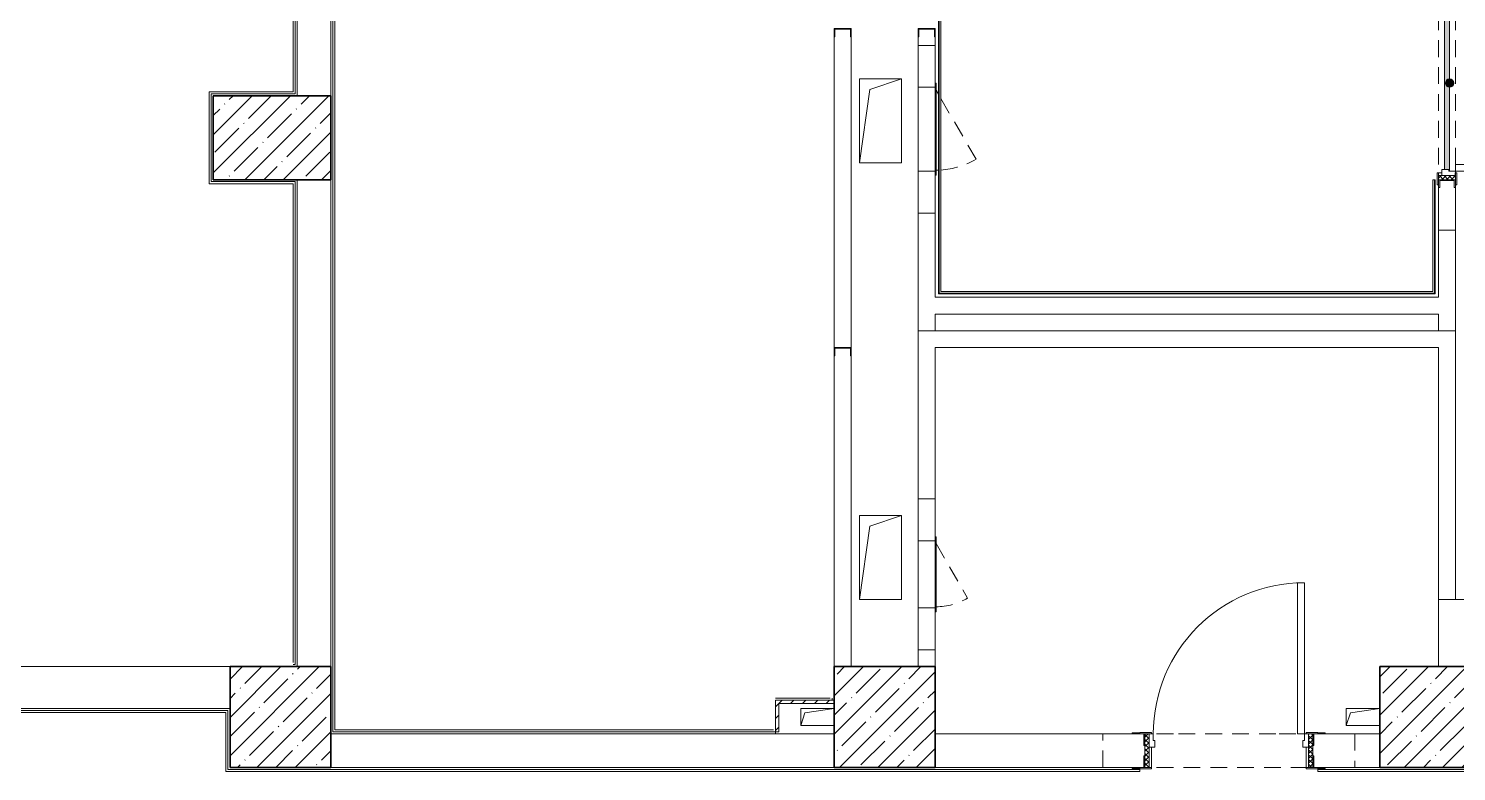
# Model space of a CAD drawing. Header units: millimetres. Extents: x 5993 to 95364, y 94667 to 143522.
# Drawn here: x 44315 to 45007, y 119565 to 119925 of the extents above; entities that cross this region are included whole.
import ezdxf

# ---------------------------------------------------------------- set-up
doc = ezdxf.new("R2010")
doc.units = ezdxf.units.MM
doc.linetypes.add('200_ШТРИХ_ш1п0_6_', pattern=[160, 100, -60])
for name, color, linetype, lineweight in [('0-2', 7, 'Continuous', 9), ('Двери', 7, 'Continuous', 9), ('Каркас_Импост', 7, 'Continuous', 13), ('Каркас_Импост-1', 7, 'Continuous', 9), ('Марки обобщенной модели', 7, 'Continuous', 9), ('Несущие колонны', 7, 'Continuous', 9), ('Несущие колонны-1', 7, 'Continuous', 35), ('Обобщенные модели', 7, 'Continuous', 9), ('Общие ребра', 7, 'Continuous', 9), ('Окна', 7, 'Continuous', 9), ('Открывание в плане-2', 7, '200_ШТРИХ_ш1п0_6_', 9), ('Открывание-1', 7, 'Continuous', 9), ('Панель', 7, 'Continuous', 13), ('Перекрытия', 7, 'Continuous', 9), ('Перемычка_Пунктирные линии-1', 7, '200_ШТРИХ_ш1п0_6_', 9), ('Стены', 7, 'Continuous', 9), ('Стены-1', 7, 'Continuous', 13)]:
    doc.layers.add(name, color=color, linetype=linetype, lineweight=lineweight)
doc.layers.add('Обобщенные модели-3', color=7, linetype='Continuous', lineweight=9, true_color=0xcf5e07)
doc.layers.add('Штриховка разреза-4', color=7, linetype='Continuous', lineweight=5, true_color=0x0080ff)

# ---------------------------------------------------------------- blocks, each defined once
blk = doc.blocks.new('BSC_Колонна _Прямоугольная - 500х700-28080545-АИ2_01_План напольных покрытий и плинтусов 1го этажа _Часть 1_')
at = {"layer": 'Несущие колонны'}
h = blk.add_hatch(dxfattribs=at)
h.set_pattern_fill('FP_9', color=256, style=0, pattern_type=2)
h.set_pattern_definition([(315, (-72750, 34400), (114.04925, 114.04925), []), (315, (-72750, 34285.95), (114.04925, 114.04925), [201.613, -40.323, 3.353, -36.97])])
h.paths.add_polyline_path([(-250, 350), (-250, -350), (250, -350), (250, 350)], flags=0)
at = {"layer": 'Несущие колонны-1'}
for p, q in [((250, 350), (-250, 350)), ((-250, 350), (-250, -350)), ((250, -350), (250, 350)), ((-250, -350), (250, -350))]:
    blk.add_line(p, q, dxfattribs=at)
blk = doc.blocks.new('BSC_Колонна _Прямоугольная - 600х600-V73-АИ2_01_План напольных покрытий и плинтусов 1го этажа _Часть 1_')
at = {"layer": 'Несущие колонны'}
h = blk.add_hatch(dxfattribs=at)
h.set_pattern_fill('FP_104', color=256, style=0, pattern_type=2)
h.set_pattern_definition([(45, (-38050, -69300), (-114.04925, 114.04925), []), (45, (-37935.95, -69300), (-114.04925, 114.04925), [201.613, -40.323, 3.353, -36.97])])
h.paths.add_polyline_path([(-300, -300), (300, -300), (300, 300), (-300, 300)], flags=0)
at = {"layer": 'Несущие колонны-1'}
for p, q in [((300, 300), (-300, 300)), ((-300, 300), (-300, -300)), ((300, -300), (300, 300)), ((-300, -300), (300, -300))]:
    blk.add_line(p, q, dxfattribs=at)
blk = doc.blocks.new('BSC_Колонна _Прямоугольная - 600х600-V87-АИ2_01_План напольных покрытий и плинтусов 1го этажа _Часть 1_')
at = {"layer": 'Несущие колонны'}
h = blk.add_hatch(dxfattribs=at)
h.set_pattern_fill('FP_119', color=256, style=0, pattern_type=2)
h.set_pattern_definition([(45, (-41300, -69300), (-114.04925, 114.04925), []), (45, (-41185.95, -69300), (-114.04925, 114.04925), [201.613, -40.323, 3.353, -36.97])])
h.paths.add_polyline_path([(-300, -300), (300, -300), (300, 300), (-300, 300), (-300, 142.3)], flags=0)
at = {"layer": 'Несущие колонны-1'}
for p, q in [((300, 300), (-300, 300)), ((-300, 300), (-300, -300)), ((300, -300), (300, 300)), ((-300, -300), (300, -300))]:
    blk.add_line(p, q, dxfattribs=at)
blk = doc.blocks.new('BSC_Колонна _Прямоугольная - 600х600-V102-АИ2_01_План напольных покрытий и плинтусов 1го этажа _Часть 1_')
at = {"layer": 'Несущие колонны'}
h = blk.add_hatch(dxfattribs=at)
h.set_pattern_fill('FP_135', color=256, style=0, pattern_type=2)
h.set_pattern_definition([(45, (-34450, -69300), (-114.04925, 114.04925), []), (45, (-34335.95, -69300), (-114.04925, 114.04925), [201.613, -40.323, 3.353, -36.97])])
h.paths.add_polyline_path([(-300, -300), (300, -300), (300, 300), (-300, 300)], flags=0)
at = {"layer": 'Несущие колонны-1'}
for p, q in [((100, 300), (-300, 300)), ((-300, 300), (-300, -300)), ((300, 300), (100, 300)), ((300, -300), (300, 300)), ((-300, -300), (300, -300))]:
    blk.add_line(p, q, dxfattribs=at)
blk = doc.blocks.new('Дверь_СКБ_1Ст_Внутренняя_ШЕР - СОШ_Д-5_Дв_1000x2100h_ПУИ-27948912-АИ2_01_План напольных покрытий и плинтусов 1го этажа _Часть 1_')
at = {"layer": 'Двери'}
h = blk.add_hatch(dxfattribs=at)
h.set_pattern_fill('FP_74', color=256, style=0, pattern_type=2)
h.set_pattern_definition([(135, (1801.41, 164.685), (-14.14214, -14.14214), []), (225, (1801.41, 164.685), (14.14214, -14.14214), [])])
h.paths.add_polyline_path([(512.5, -100), (512.5, 100), (487.5, 100), (487.5, -100)], flags=0)
at = {"layer": 'Каркас_Импост-1'}
h = blk.add_hatch(dxfattribs=at)
h.set_pattern_fill('FP_75', color=256, style=0, pattern_type=2)
h.set_pattern_definition([(45, (-321.384, 164.685), (-14.1421, 14.1421), []), (135, (-321.384, 164.685), (-14.1421, -14.1421), [])])
h.paths.add_polyline_path([(-462.5, -100), (-462.5, 100), (-487.5, 100), (-487.5, -100)], flags=0)
at = {"layer": 'Каркас_Импост'}
for p, q in [((-447.5, 108), (-517.5, 108)), ((-517.5, 108), (-517.5, 100)), ((-517.5, 100), (-447.5, 100)), ((-462.5, 100), (-487.5, 100)), ((-487.5, 100), (-487.5, -100)), ((-437.5, 100), (-462.5, 100)), ((-462.5, 100), (-462.5, 20)), ((-462.5, -100), (-462.5, 100)), ((-447.5, 100), (-462.5, 100)), ((-462.5, 100), (-462.5, 99)), ((-462.5, 99), (-447.5, 99)), ((-447.5, 100), (-447.5, 108)), ((-447.5, 99), (-447.5, 100)), ((-437.5, 60), (-437.5, 100)), ((462.5, 100), (462.5, 60)), ((487.5, 100), (462.5, 100)), ((542.5, 108), (472.5, 108)), ((472.5, 108), (472.5, 100)), ((487.5, 100), (472.5, 100)), ((472.5, 100), (472.5, 99)), ((472.5, 100), (542.5, 100)), ((472.5, 99), (487.5, 99)), ((487.5, 20), (487.5, 100)), ((512.5, 100), (487.5, 100)), ((487.5, 100), (487.5, -100)), ((487.5, 99), (487.5, 100)), ((512.5, -100), (512.5, 100)), ((542.5, 100), (542.5, 108)), ((-462.5, 20), (-427.5, 20)), ((-447.5, 20), (-462.5, 20)), ((-462.5, 20), (-462.5, -100)), ((-447.5, -100), (-447.5, 20)), ((-427.5, 60), (-437.5, 60)), ((-427.5, 20), (-427.5, 60)), ((462.5, 60), (452.5, 60)), ((452.5, 60), (452.5, 20)), ((452.5, 20), (487.5, 20)), ((487.5, 20), (472.5, 20)), ((472.5, 20), (472.5, -100)), ((487.5, -100), (487.5, 20)), ((-447.5, -100), (-517.5, -100)), ((-517.5, -100), (-517.5, -108)), ((-517.5, -108), (-447.5, -108)), ((-487.5, -100), (-462.5, -100)), ((-462.5, -100), (-447.5, -100)), ((-447.5, -108), (-447.5, -100)), ((472.5, -100), (487.5, -100)), ((542.5, -100), (472.5, -100)), ((472.5, -100), (472.5, -108)), ((472.5, -108), (542.5, -108)), ((487.5, -100), (512.5, -100)), ((542.5, -108), (542.5, -100))]:
    blk.add_line(p, q, dxfattribs=at)
at = {"layer": 'Открывание-1'}
blk.add_arc((462.5, 100), 900, 90, 180, dxfattribs=at)
at = {"layer": 'Панель'}
for p, q in [((462.5, 1000), (422.5, 1000)), ((422.5, 1000), (422.5, 100)), ((462.5, 100), (462.5, 1000)), ((422.5, 100), (462.5, 100))]:
    blk.add_line(p, q, dxfattribs=at)
blk = doc.blocks.new('Дверь_СКБ_1Ст_Внутренняя_ШЕР - СОШ_Д-11_1_Дв_1150x2100h_с_у МГН _спортблок_-35429500-АИ2_01_План напольных покрытий и плинтусов 1го этажа _Часть 1_')
at = {"layer": 'Двери'}
h = blk.add_hatch(dxfattribs=at)
h.set_pattern_fill('FP_60', color=256, style=0, pattern_type=2)
h.set_pattern_definition([(135, (1726.41, 114.685), (-14.14214, -14.14214), []), (225, (1726.41, 114.685), (14.14214, -14.14214), [])])
h.paths.add_polyline_path([(587.5, -50), (587.5, 50), (562.5, 50), (562.5, -50)], flags=0)
at = {"layer": 'Каркас_Импост-1'}
h = blk.add_hatch(dxfattribs=at)
h.set_pattern_fill('FP_61', color=256, style=0, pattern_type=2)
h.set_pattern_definition([(45, (-396.384, 114.685), (-14.1421, 14.1421), []), (135, (-396.384, 114.685), (-14.1421, -14.1421), [])])
h.paths.add_polyline_path([(-537.5, 47), (-537.5, 50), (-562.5, 50), (-562.5, -50), (-537.5, -50), (-537.5, 45.2)], flags=0)
at = {"layer": 'Каркас_Импост'}
for p, q in [((-522.5, 58), (-592.5, 58)), ((-592.5, 58), (-592.5, 50)), ((-537.5, 50), (-562.5, 50)), ((-562.5, 50), (-522.5, 50)), ((-512.5, 50), (-537.5, 50)), ((-537.5, 50), (-537.5, -30)), ((-537.5, -50), (-537.5, 50)), ((-522.5, 50), (-537.5, 50)), ((-537.5, 50), (-537.5, 49)), ((-537.5, 49), (-522.5, 49)), ((-522.5, 50), (-522.5, 58)), ((-522.5, 49), (-522.5, 50)), ((-512.5, 10), (-512.5, 50)), ((-502.5, 10), (-512.5, 10)), ((-502.5, -30), (-502.5, 10)), ((537.5, 10), (527.5, 10)), ((527.5, 10), (527.5, -30)), ((537.5, 50), (537.5, 10)), ((562.5, 50), (537.5, 50)), ((617.5, 58), (547.5, 58)), ((547.5, 58), (547.5, 50)), ((562.5, 50), (547.5, 50)), ((547.5, 50), (547.5, 49)), ((547.5, 50), (617.5, 50)), ((547.5, 49), (562.5, 49)), ((562.5, -30), (562.5, 50)), ((587.5, 50), (562.5, 50)), ((562.5, 50), (562.5, -50)), ((562.5, 49), (562.5, 50)), ((587.5, -50), (587.5, 50)), ((617.5, 50), (617.5, 58)), ((-592.5, -50), (-592.5, -58)), ((-592.5, -58), (-522.5, -58)), ((-562.5, -50), (-537.5, -50)), ((-522.5, -50), (-562.5, -50)), ((-537.5, -30), (-502.5, -30)), ((-522.5, -30), (-537.5, -30)), ((-537.5, -30), (-537.5, -50)), ((-537.5, -50), (-522.5, -50)), ((-522.5, -50), (-522.5, -30)), ((-522.5, -58), (-522.5, -50)), ((527.5, -30), (562.5, -30)), ((562.5, -30), (547.5, -30)), ((547.5, -30), (547.5, -50)), ((547.5, -50), (562.5, -50)), ((617.5, -50), (547.5, -50)), ((547.5, -50), (547.5, -58)), ((547.5, -58), (617.5, -58)), ((562.5, -50), (562.5, -30)), ((562.5, -50), (587.5, -50)), ((617.5, -58), (617.5, -50))]:
    blk.add_line(p, q, dxfattribs=at)
at = {"layer": 'Открывание-1'}
blk.add_arc((537.5, 50), 1050, 90, 180, dxfattribs=at)
at = {"layer": 'Панель'}
for p, q in [((537.5, 1100), (497.5, 1100)), ((497.5, 1100), (497.5, 50)), ((537.5, 50), (537.5, 1100)), ((497.5, 50), (537.5, 50))]:
    blk.add_line(p, q, dxfattribs=at)
blk = doc.blocks.new('АР_Перемычка - АР_Перемычка-28229281-АИ2_01_План напольных покрытий и плинтусов 1го этажа _Часть 1_')
at = {"layer": 'Перемычка_Пунктирные линии-1'}
for p, q in [((0, 50), (1450, 50)), ((1450, 50), (1450, -50)), ((0, -50), (1450, -50))]:
    blk.add_line(p, q, dxfattribs=at)
blk = doc.blocks.new('АР_Перемычка - АР_Перемычка-27948885-АИ2_01_План напольных покрытий и плинтусов 1го этажа _Часть 1_')
at = {"layer": 'Обобщенные модели'}
blk.add_line((-250, -100), (-243, -100), dxfattribs=at)
at = {"layer": 'Перемычка_Пунктирные линии-1'}
for p, q in [((-250, 100), (200, 100)), ((-250, -100), (-250, 100)), ((200, 100), (800, 100)), ((800, 100), (1250, 100)), ((1250, 100), (1250, -100)), ((-250, -100), (1250, -100))]:
    blk.add_line(p, q, dxfattribs=at)
blk = doc.blocks.new('154_Фахверк_СКБ_Швеллер - Тип_100_4830-28147714-АИ2_01_План напольных покрытий и плинтусов 1го этажа _Часть 1_')
at = {"layer": 'Обобщенные модели'}
for p, q in [((125, 50), (175, 50)), ((125, -50), (125, 50)), ((128, 47), (128, -47)), ((175, 47), (128, 47)), ((175, 50), (175, 47)), ((175, -50), (125, -50)), ((128, -47), (175, -47)), ((175, -47), (175, -50))]:
    blk.add_line(p, q, dxfattribs=at)
blk = doc.blocks.new('154_Фахверк_СКБ_Швеллер - Тип_100_4830-28143655-АИ2_01_План напольных покрытий и плинтусов 1го этажа _Часть 1_')
at = {"layer": 'Обобщенные модели'}
for p, q in [((175, 50), (125, 50)), ((125, 50), (125, -50)), ((128, 47), (175, 47)), ((128, -47), (128, 47)), ((175, 47), (175, 50)), ((125, -50), (175, -50)), ((175, -47), (128, -47)), ((175, -50), (175, -47))]:
    blk.add_line(p, q, dxfattribs=at)
blk = doc.blocks.new('154_Стойка_СКБ_Швеллер - СМ-2230_100-28218823-АИ2_01_План напольных покрытий и плинтусов 1го этажа _Часть 1_')
at = {"layer": 'Обобщенные модели'}
for p, q in [((129.5, 42.4), (171, 42.4)), ((129.5, -42.4), (129.5, 42.4)), ((171, 50), (155, 50)), ((171, 42.4), (171, 50)), ((171, -42.4), (129.5, -42.4)), ((155, -50), (171, -50)), ((171, -50), (171, -42.4))]:
    blk.add_line(p, q, dxfattribs=at)
blk = doc.blocks.new('154_Стойка_СКБ_Уголок - СМ-2230_200-V195-АИ2_01_План напольных покрытий и плинтусов 1го этажа _Часть 1_')
at = {"layer": 'Обобщенные модели'}
for p, q in [((131, 81), (131, 150)), ((200, 156), (155, 156)), ((155, 150), (200, 150)), ((200, 150), (200, 156)), ((125, 81), (131, 81)), ((131, 19), (125, 19)), ((131, -50), (131, 19)), ((200, -50), (155, -50)), ((155, -56), (200, -56)), ((200, -56), (200, -50))]:
    blk.add_line(p, q, dxfattribs=at)
blk = doc.blocks.new('AR_Отверстие Ниша - Лючок-32401726-АИ2_01_План напольных покрытий и плинтусов 1го этажа _Часть 1_')
at = {"layer": 'Окна'}
for p, q in [((-200, 50), (200, 50)), ((-200, -50), (-200, 50)), ((200, 50), (200, -50)), ((200, -50), (-200, -50))]:
    blk.add_line(p, q, dxfattribs=at)
blk = doc.blocks.new('Л_Общий_Лючок - Лючок-29753410-АИ2_01_План напольных покрытий и плинтусов 1го этажа _Часть 1_')
at = {"layer": 'Окна'}
for p, q in [((-24, 0), (-24, -6)), ((0, 0), (-24, 0)), ((424, 0), (400, 0)), ((424, 0), (424, -6)), ((-24, -6), (424, -6))]:
    blk.add_line(p, q, dxfattribs=at)
at = {"layer": 'Открывание в плане-2'}
blk.add_line((383.6, -6), (58, -194), dxfattribs=at)
blk.add_arc((394, 0), 388, 180.89053, 210, dxfattribs=at)
blk = doc.blocks.new('AR_Отверстие Ниша - Лючок-32401455-АИ2_01_План напольных покрытий и плинтусов 1го этажа _Часть 1_')
at = {"layer": 'Окна'}
for p, q in [((-250, 50), (250, 50)), ((-250, -50), (-250, 50)), ((250, 50), (250, -50)), ((250, -50), (-250, -50))]:
    blk.add_line(p, q, dxfattribs=at)
blk = doc.blocks.new('Л_Общий_Лючок - Лючок-V206-АИ2_01_План напольных покрытий и плинтусов 1го этажа _Часть 1_')
at = {"layer": 'Окна'}
for p, q in [((-24, 0), (-24, -6)), ((0, 0), (-24, 0)), ((524, 0), (500, 0)), ((524, 0), (524, -6)), ((-24, -6), (524, -6))]:
    blk.add_line(p, q, dxfattribs=at)
at = {"layer": 'Открывание в плане-2'}
for p, q in [((433.4, -35), (71.4, -244)), ((483.6, -6), (459.4, -20))]:
    blk.add_line(p, q, dxfattribs=at)
for start, end in [(180.70805, 182.36015), (184.13027, 210)]:
    blk.add_arc((494, 0), 488, start, end, dxfattribs=at)
blk = doc.blocks.new('АР_Перемычка1 - АР_Перемычка 2-29726404-АИ2_01_План напольных покрытий и плинтусов 1го этажа _Часть 1_')
at = {"layer": 'Перемычка_Пунктирные линии-1'}
for p, q in [((-250, 50), (0, 50)), ((-250, 50), (-250, -50)), ((500, 50), (750, 50)), ((750, -50), (750, 50)), ((-250, -50), (0, -50)), ((500, -50), (750, -50))]:
    blk.add_line(p, q, dxfattribs=at)
blk = doc.blocks.new('АР_Перемычка1 - АР_Перемычка 2-29722940-АИ2_01_План напольных покрытий и плинтусов 1го этажа _Часть 1_')
at = {"layer": 'Перемычка_Пунктирные линии-1'}
for p, q in [((-250, 50), (0, 50)), ((-250, 50), (-250, -50)), ((400, 50), (650, 50)), ((650, -50), (650, 50)), ((-250, -50), (0, -50)), ((400, -50), (650, -50))]:
    blk.add_line(p, q, dxfattribs=at)
blk = doc.blocks.new('AR_Отверстие прямоугольное _в плите_ - AR_Отверстие прямоугольное _в плите_-V222-АИ2_01_План напольных покрытий и плинтусов 1го этажа _Часть 1_')
at = {"layer": 'Обобщенные модели'}
for p, q in [((125, 250), (-125, 250)), ((-125, 250), (-125, -250)), ((-125, -250), (-62.5, 187.5)), ((-62.5, 187.5), (125, 250)), ((125, -250), (125, 250)), ((-125, -250), (125, -250))]:
    blk.add_line(p, q, dxfattribs=at)
blk = doc.blocks.new('AR_Отверстие прямоугольное _в плите_ - AR_Отверстие прямоугольное _в плите_-V264-АИ2_01_План напольных покрытий и плинтусов 1го этажа _Часть 1_')
at = {"layer": 'Обобщенные модели'}
for p, q in [((100, 50), (-100, 50)), ((-100, 50), (-100, -50)), ((-100, -50), (-75, 25)), ((-75, 25), (100, 50)), ((-100, -50), (100, -50))]:
    blk.add_line(p, q, dxfattribs=at)
blk = doc.blocks.new('AR_Отверстие прямоугольное _в плите_ - AR_Отверстие прямоугольное _в плите_-V265-АИ2_01_План напольных покрытий и плинтусов 1го этажа _Часть 1_')
at = {"layer": 'Обобщенные модели'}
for p, q in [((100, 50), (-100, 50)), ((-100, 50), (-100, -50)), ((-100, -50), (-75, 25)), ((-75, 25), (100, 50)), ((-100, -50), (100, -50))]:
    blk.add_line(p, q, dxfattribs=at)

msp = doc.modelspace()

# ---------------------------------------------------------------- hatches: boundary and pattern name
at = {"layer": 'Марки обобщенной модели'}
h = msp.add_hatch(color=256, dxfattribs=at)
edge = h.paths.add_edge_path(flags=0)
edge.add_arc((45003.66, 119898.35), 2.03, 0, 360)
at = {"layer": 'Обобщенные модели-3'}
msp.add_hatch(color=256, dxfattribs=at).paths.add_polyline_path([(45003.66, 119855.62), (45003.66, 119941.08), (45003.26, 119941.08), (45003.26, 119940.27), (45001.22, 119940.27), (45001.22, 119856.43), (45003.26, 119856.43), (45003.26, 119855.62)], flags=0)

# ---------------------------------------------------------------- linework, layer by layer
at = {"layer": 'Марки обобщенной модели'}
msp.add_circle((45003.66, 119898.35), 2.03, dxfattribs=at)
at = {"layer": 'Обобщенные модели'}
for p, q in [((45001.22, 119856.43), (45001.22, 119940.27)), ((45003.66, 119941.08), (45003.66, 119855.62))]:
    msp.add_line(p, q, dxfattribs=at)
at = {"layer": 'Общие ребра'}
for p, q in [((44756.22, 119796.6), (44756.22, 120162.04)), ((44996.35, 119797.42), (44996.35, 119851.55)), ((44996.35, 119797.42), (44996.35, 119796.6)), ((44757.04, 119796.6), (44756.22, 119796.6)), ((44996.35, 119796.6), (44757.04, 119796.6))]:
    msp.add_line(p, q, dxfattribs=at)
at = {"layer": 'Перекрытия'}
msp.add_line((44676.86, 119582.94), (44676.86, 119583.92), dxfattribs=at)
at = {"layer": 'Стены'}
for p, q in [((44443.91, 120054.06), (44443.91, 119893.19)), ((44442.93, 119894.17), (44442.93, 120053.08)), ((44462.14, 119583.92), (44462.14, 119993.01)), ((44463.12, 119992.04), (44463.12, 119584.89)), ((44402.23, 119849.62), (44402.23, 119894.17)), ((44402.23, 119894.17), (44442.93, 119894.17)), ((44403.21, 119893.19), (44403.21, 119850.6)), ((44443.91, 119893.19), (44403.21, 119893.19)), ((44442.93, 119849.62), (44402.23, 119849.62)), ((44403.21, 119850.6), (44443.91, 119850.6)), ((44442.93, 119617.45), (44442.93, 119849.62)), ((44443.91, 119850.6), (44443.91, 119616.48)), ((44442.93, 119616.48), (44443.91, 119616.48)), ((44676.86, 119600.2), (44703.4, 119600.2)), ((44704.37, 119599.22), (44704.37, 119600.2)), ((44234.23, 119594.17), (44411.35, 119594.17)), ((44410.37, 119593.2), (44234.23, 119593.2)), ((44410.37, 119564.71), (44410.37, 119593.2)), ((44411.35, 119594.17), (44411.35, 119565.69)), ((44676.86, 119583.92), (44462.14, 119583.92)), ((44463.12, 119584.89), (44675.89, 119584.89)), ((44853.49, 119564.71), (44410.37, 119564.71)), ((44411.35, 119565.69), (44853.49, 119565.69)), ((44853.49, 119565.69), (44853.49, 119564.71)), ((44939.77, 119565.69), (45019.7, 119565.69)), ((44939.77, 119564.71), (44939.77, 119565.69)), ((45020.68, 119564.71), (44939.77, 119564.71))]:
    msp.add_line(p, q, dxfattribs=at)
at = {"layer": 'Стены-1'}
for p, q in [((44755.82, 120162.45), (44755.82, 119796.2)), ((44757.04, 119797.42), (44757.04, 120161.23)), ((44444.88, 120124.22), (44444.88, 119892.24)), ((44461.16, 119892.24), (44461.16, 120124.22)), ((44705.35, 119920.73), (44705.35, 119770.15)), ((44713.49, 119770.15), (44713.49, 119920.73)), ((44746.05, 119920.73), (44746.05, 119896.31)), ((44754.19, 119898.27), (44754.19, 119920.73)), ((44746.05, 119855.62), (44746.05, 119778.29)), ((44754.19, 119794.57), (44754.19, 119853.66)), ((44444.88, 119851.55), (44444.88, 119778.29)), ((44461.16, 119615.5), (44461.16, 119851.55)), ((44995.54, 119851.55), (44995.54, 119797.42)), ((44996.76, 119851.55), (44995.54, 119851.55)), ((44996.76, 119797.42), (44996.76, 119851.55)), ((44998.37, 119847.8), (44998.37, 119794.57)), ((45006.51, 119778.29), (45006.51, 119847.8)), ((44995.54, 119797.42), (44757.04, 119797.42)), ((44996.76, 119796.6), (44996.76, 119797.42)), ((44998.37, 119794.57), (44754.19, 119794.57)), ((44755.82, 119796.2), (44756.22, 119796.2)), ((44756.22, 119796.2), (44757.04, 119796.2)), ((44757.04, 119796.2), (44996.76, 119796.2)), ((44996.76, 119796.2), (44996.76, 119796.6)), ((44754.19, 119778.29), (44754.19, 119786.43)), ((44754.19, 119786.43), (44998.37, 119786.43)), ((44998.37, 119786.43), (44998.37, 119778.29)), ((44444.88, 119778.29), (44444.88, 119615.5)), ((45006.51, 119778.29), (44746.05, 119778.29)), ((44746.05, 119778.29), (44746.05, 119770.15)), ((44746.05, 119778.29), (44754.19, 119778.29)), ((44998.37, 119778.29), (45006.51, 119778.29)), ((45006.51, 119770.15), (45006.51, 119778.29)), ((44746.05, 119770.15), (44746.05, 119676.55)), ((44754.19, 119770.15), (44998.37, 119770.15)), ((44754.19, 119678.5), (44754.19, 119770.15)), ((44998.37, 119770.15), (44998.37, 119648.06)), ((45006.51, 119648.06), (45006.51, 119770.15)), ((44705.35, 119766.08), (44705.35, 119615.5)), ((44713.49, 119615.5), (44713.49, 119766.08)), ((45014.65, 119648.06), (44998.37, 119648.06)), ((44998.37, 119648.06), (44998.37, 119615.5)), ((44998.37, 119648.06), (45006.51, 119648.06)), ((44746.05, 119643.99), (44746.05, 119615.5)), ((44754.19, 119615.5), (44754.19, 119642.03)), ((44412.33, 119615.5), (44204.77, 119615.5)), ((44676.86, 119599.22), (44676.86, 119583.92)), ((44705.35, 119599.22), (44676.86, 119599.22)), ((44678.49, 119583.92), (44678.49, 119597.59)), ((44678.49, 119597.59), (44705.35, 119597.59)), ((44204.77, 119595.15), (44412.33, 119595.15)), ((44705.35, 119582.94), (44461.16, 119582.94)), ((44676.86, 119583.92), (44678.49, 119583.92)), ((44849.83, 119582.94), (44754.19, 119582.94)), ((44969.89, 119582.94), (44943.43, 119582.94)), ((44461.16, 119566.66), (44705.35, 119566.66)), ((44754.19, 119566.66), (44849.83, 119566.66)), ((44943.43, 119566.66), (44969.89, 119566.66))]:
    msp.add_line(p, q, dxfattribs=at)
at = {"layer": 'Штриховка разреза-4'}
for p, q in [((44676.86, 119596.06), (44678.49, 119597.69)), ((44678.49, 119597.69), (44680.02, 119599.22)), ((44684.15, 119597.59), (44685.77, 119599.22)), ((44689.9, 119597.59), (44691.53, 119599.22)), ((44695.66, 119597.59), (44697.28, 119599.22)), ((44701.41, 119597.59), (44703.04, 119599.22)), ((44676.86, 119590.31), (44678.49, 119591.94)), ((44676.86, 119584.55), (44678.49, 119586.18))]:
    msp.add_line(p, q, dxfattribs=at)

# ---------------------------------------------------------------- block references
at = {"layer": '0-2', "xscale": 0.08139549610658335, "yscale": 0.08139549610658335, "zscale": 0.08139549610658335}
for name, p, rotation in [('Дверь_СКБ_1Ст_Внутренняя_ШЕР - СОШ_Д-11_1_Дв_1150x2100h_с_у МГН _спортблок_-35429500-АИ2_01_План напольных покрытий и плинтусов 1го этажа _Часть 1_', (45002.44, 119899.37), 269.9999999999999), ('АР_Перемычка - АР_Перемычка-28229281-АИ2_01_План напольных покрытий и плинтусов 1го этажа _Часть 1_', (45002.44, 119945.15), 269.9999999999999), ('154_Фахверк_СКБ_Швеллер - Тип_100_4830-28147714-АИ2_01_План напольных покрытий и плинтусов 1го этажа _Часть 1_', (44709.42, 119934.98), 269.9999999999999), ('154_Фахверк_СКБ_Швеллер - Тип_100_4830-28143655-АИ2_01_План напольных покрытий и плинтусов 1го этажа _Часть 1_', (44750.12, 119934.98), 269.9999999999999), ('АР_Перемычка1 - АР_Перемычка 2-29726404-АИ2_01_План напольных покрытий и плинтусов 1го этажа _Часть 1_', (44750.12, 119896.31), 269.9999999999999), ('AR_Отверстие Ниша - Лючок-32401455-АИ2_01_План напольных покрытий и плинтусов 1го этажа _Часть 1_', (44750.12, 119875.97), 269.9999999999999), ('Л_Общий_Лючок - Лючок-V206-АИ2_01_План напольных покрытий и плинтусов 1го этажа _Часть 1_', (44754.19, 119855.62), 89.99999999999993), ('BSC_Колонна _Прямоугольная - 500х700-28080545-АИ2_01_План напольных покрытий и плинтусов 1го этажа _Часть 1_', (44432.68, 119871.9), 89.9999999999999), ('154_Стойка_СКБ_Швеллер - СМ-2230_100-28218823-АИ2_01_План напольных покрытий и плинтусов 1го этажа _Часть 1_', (45002.44, 119861.72), 269.9999999999999), ('154_Фахверк_СКБ_Швеллер - Тип_100_4830-28143655-АИ2_01_План напольных покрытий и плинтусов 1го этажа _Часть 1_', (44709.42, 119780.33), 269.9999999999999), ('АР_Перемычка1 - АР_Перемычка 2-29722940-АИ2_01_План напольных покрытий и плинтусов 1го этажа _Часть 1_', (44750.12, 119676.55), 269.9999999999999), ('AR_Отверстие Ниша - Лючок-32401726-АИ2_01_План напольных покрытий и плинтусов 1го этажа _Часть 1_', (44750.12, 119660.27), 269.9999999999999), ('Л_Общий_Лючок - Лючок-29753410-АИ2_01_План напольных покрытий и плинтусов 1го этажа _Часть 1_', (44754.19, 119643.99), 89.99999999999993), ('154_Стойка_СКБ_Уголок - СМ-2230_200-V195-АИ2_01_План напольных покрытий и плинтусов 1го этажа _Часть 1_', (44866.11, 119578.87), 180)]:
    msp.add_blockref(name, p, dxfattribs=dict(at, rotation=rotation))
for name, p in [('AR_Отверстие прямоугольное _в плите_ - AR_Отверстие прямоугольное _в плите_-V222-АИ2_01_План напольных покрытий и плинтусов 1го этажа _Часть 1_', (44727.73, 119880.04)), ('AR_Отверстие прямоугольное _в плите_ - AR_Отверстие прямоугольное _в плите_-V222-АИ2_01_План напольных покрытий и плинтусов 1го этажа _Часть 1_', (44727.73, 119668.41)), ('Дверь_СКБ_1Ст_Внутренняя_ШЕР - СОШ_Д-5_Дв_1000x2100h_ПУИ-27948912-АИ2_01_План напольных покрытий и плинтусов 1го этажа _Часть 1_', (44895.61, 119574.8)), ('BSC_Колонна _Прямоугольная - 600х600-V102-АИ2_01_План напольных покрытий и плинтусов 1го этажа _Часть 1_', (44436.75, 119591.08)), ('BSC_Колонна _Прямоугольная - 600х600-V73-АИ2_01_План напольных покрытий и плинтусов 1го этажа _Часть 1_', (44729.77, 119591.08)), ('BSC_Колонна _Прямоугольная - 600х600-V87-АИ2_01_План напольных покрытий и плинтусов 1го этажа _Часть 1_', (44994.3, 119591.08)), ('AR_Отверстие прямоугольное _в плите_ - AR_Отверстие прямоугольное _в плите_-V264-АИ2_01_План напольных покрытий и плинтусов 1го этажа _Часть 1_', (44697.21, 119591.08)), ('AR_Отверстие прямоугольное _в плите_ - AR_Отверстие прямоугольное _в плите_-V265-АИ2_01_План напольных покрытий и плинтусов 1го этажа _Часть 1_', (44961.75, 119591.08)), ('АР_Перемычка - АР_Перемычка-27948885-АИ2_01_План напольных покрытий и плинтусов 1го этажа _Часть 1_', (44855.93, 119574.8)), ('154_Стойка_СКБ_Уголок - СМ-2230_200-V195-АИ2_01_План напольных покрытий и плинтусов 1го этажа _Часть 1_', (44927.15, 119570.73))]:
    msp.add_blockref(name, p, dxfattribs=at)

doc.saveas('drawing.dxf')
